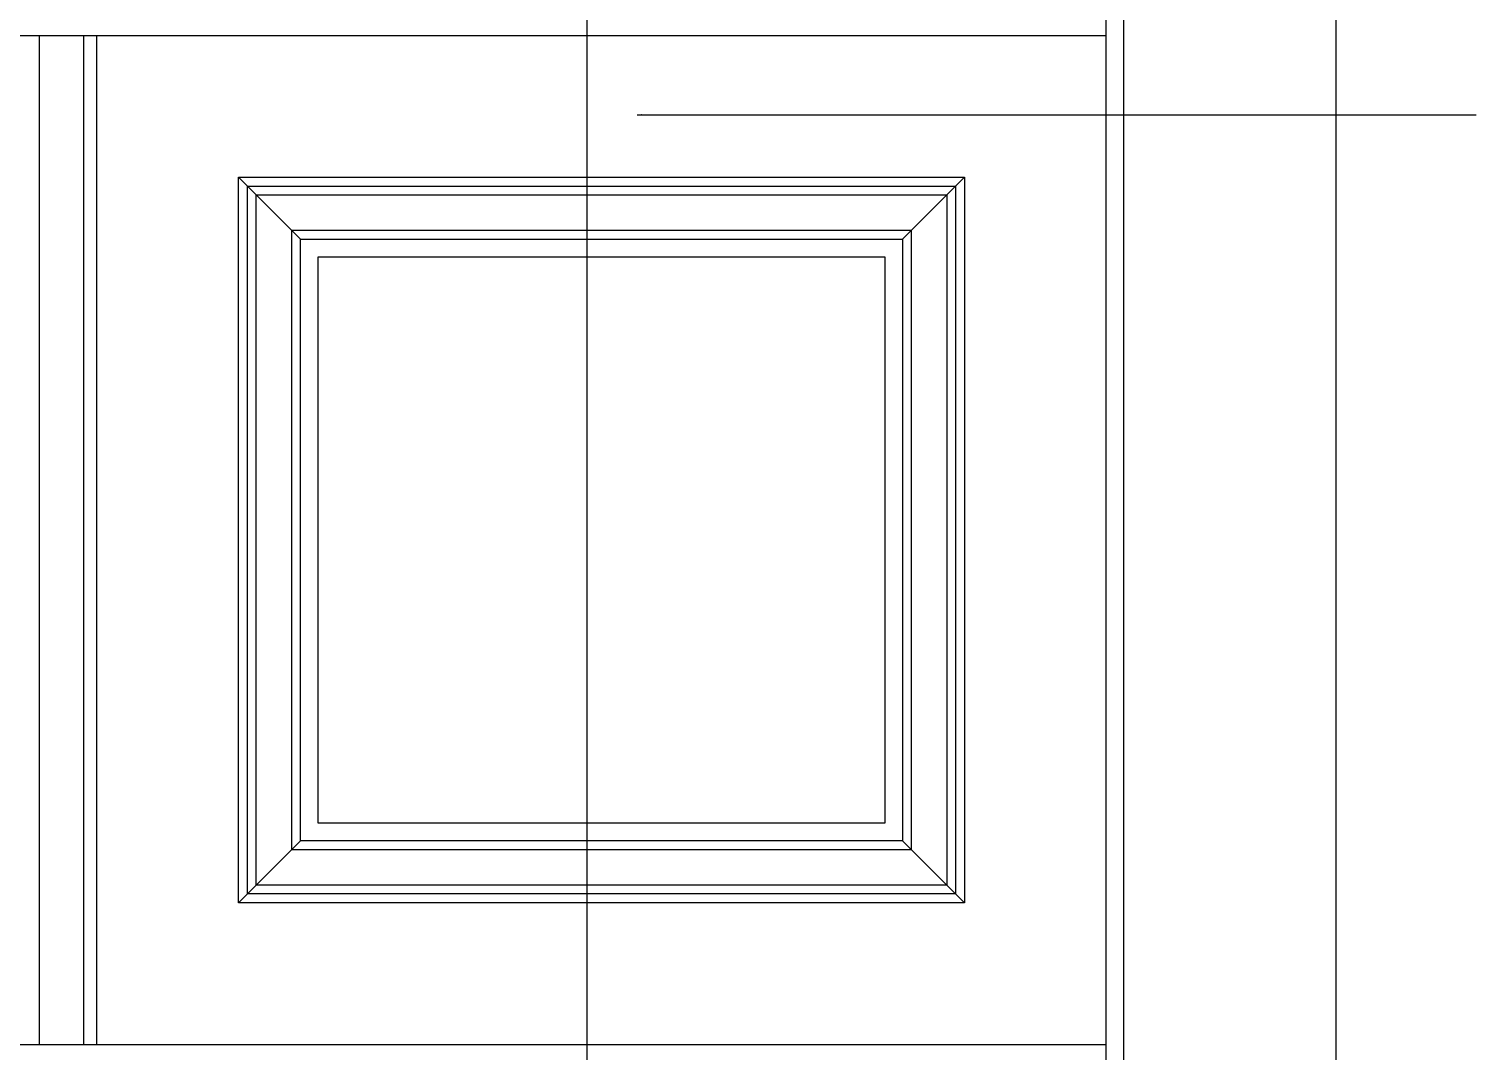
# Model space of a CAD drawing. Header units: metres. Extents: x 394 to 3676, y 649 to 5271.
# Drawn here: x 1350 to 2168, y 2292 to 2869 of the extents above; entities that cross this region are included whole.
import ezdxf

# ---------------------------------------------------------------- set-up
doc = ezdxf.new("R2010")
doc.units = ezdxf.units.M
for name, color, linetype in [('3', 3, 'Continuous'), ('4', 4, 'Continuous'), ('7', 7, 'Continuous'), ('DIM', 3, 'Continuous')]:
    doc.layers.add(name, color=color, linetype=linetype)
doc.dimstyles.get("Standard").update_dxf_attribs({"dimtxt": 2.5, "dimasz": 2.5, "dimexe": 1.25, "dimexo": 0.625, "dimtad": 1, "dimcen": 2.5, "dimazin": 3, "dimtfac": 1, "dimtmove": 0, "dimatfit": 3})

msp = doc.modelspace()

# ---------------------------------------------------------------- linework, layer by layer
at = {"layer": '3'}
for p, q in [((1958.51, 2015.52), (1958.51, 4255.52)), ((1356.01, 2295.52), (1356.01, 2865.52)), ((1381.01, 2295.52), (1381.01, 2865.52))]:
    msp.add_line(p, q, dxfattribs=at)
for points in [[(1873.51, 2380.52), (1473.51, 2380.52), (1473.51, 2780.52), (1873.51, 2780.52)], [(1868.51, 2385.52), (1478.51, 2385.52), (1478.51, 2775.52), (1868.51, 2775.52)], [(1848.51, 2405.52), (1498.51, 2405.52), (1498.51, 2755.52), (1848.51, 2755.52)], [(1843.51, 2410.52), (1503.51, 2410.52), (1503.51, 2750.52), (1843.51, 2750.52)]]:
    msp.add_lwpolyline(points, close=True, dxfattribs=at)
at = {"layer": '4'}
msp.add_lwpolyline([(648.51, 2005.52), (2088.51, 2005.52), (2088.51, 4969.23, 0.19), (648.51, 4969.23), (648.51, 2005.52)], format="xyb", close=True, dxfattribs=at)
msp.add_lwpolyline([(1968.51, 2005.52), (1968.51, 4885.52, 0.17), (768.51, 4885.52), (768.51, 2005.52)], format="xyb", dxfattribs=at)
at = {"layer": '7'}
for p, q in [((778.51, 2865.52), (1958.51, 2865.52)), ((1388.51, 2295.52), (1388.51, 2865.52)), ((1503.51, 2750.52), (1468.51, 2785.52)), ((1843.51, 2750.52), (1878.51, 2785.52)), ((1503.51, 2410.52), (1468.51, 2375.52)), ((1843.51, 2410.52), (1878.51, 2375.52)), ((778.51, 2295.52), (1958.51, 2295.52))]:
    msp.add_line(p, q, dxfattribs=at)
for points in [[(1878.51, 2375.52), (1468.51, 2375.52), (1468.51, 2785.52), (1878.51, 2785.52)], [(1833.51, 2420.52), (1513.51, 2420.52), (1513.51, 2740.52), (1833.51, 2740.52)]]:
    msp.add_lwpolyline(points, close=True, dxfattribs=at)
at = {"layer": 'DIM'}
msp.add_line((1665.39, 1957.46), (1665.39, 5207.02), dxfattribs=at)

# ---------------------------------------------------------------- leaders
msp.add_leader([(1693.71, 2820.77), (2167.53, 2820.77)], dimstyle='Standard', dxfattribs=at)

doc.saveas('drawing.dxf')
